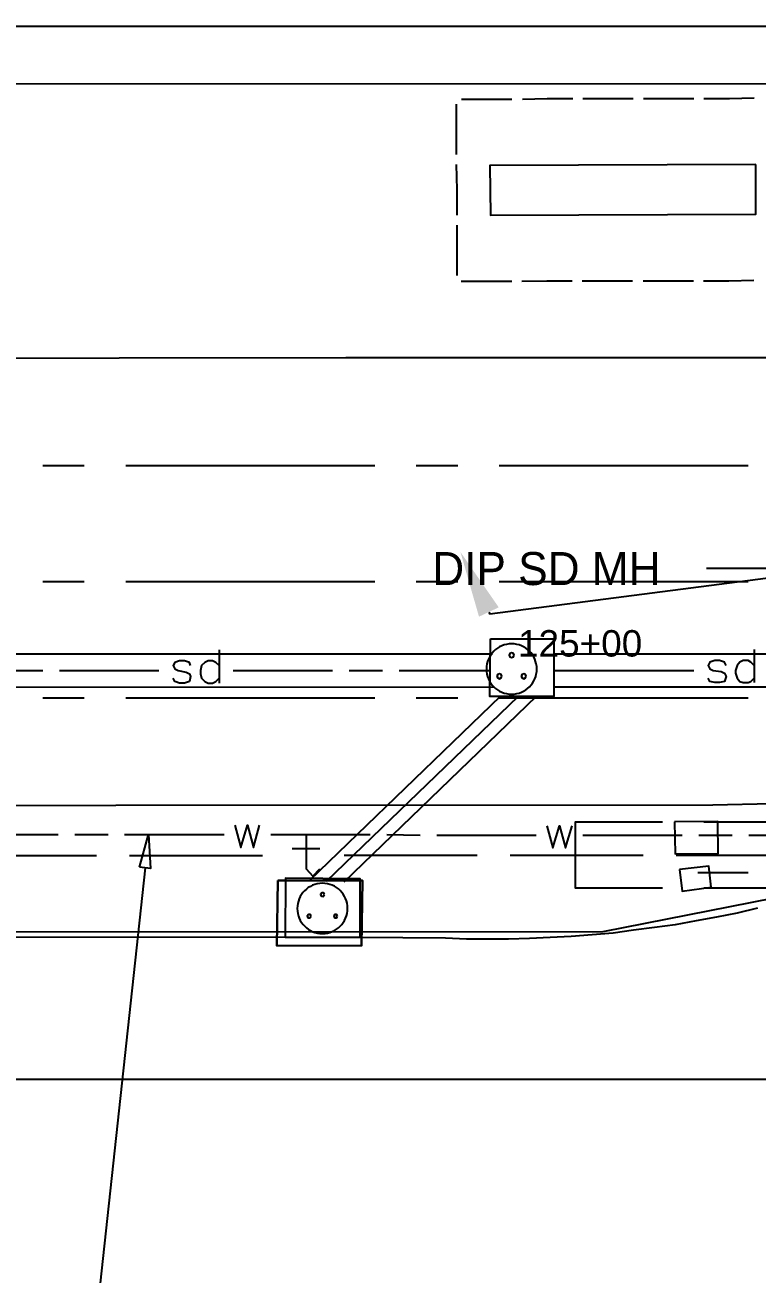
# Model space of a CAD drawing. Header units: feet. Extents: x 0 to 650, y -1 to 437.
# Drawn here: x 227.5 to 271.6, y 222.8 to 298.1 of the extents above; entities that cross this region are included whole.
import ezdxf
from ezdxf import colors
from ezdxf.entities.mleader import LeaderData, LeaderLine
from ezdxf.math import Vec2, Vec3

# ---------------------------------------------------------------- set-up
doc = ezdxf.new("R2010")
doc.units = ezdxf.units.FT
for name, color, linetype in [('AGUA', 5, 'CONTINUOUS'), ('ANOTACION', 8, 'CONTINUOUS'), ('DIGITALIZADO', 7, 'CONTINUOUS'), ('DRENAJE_PLUVIAL', 3, 'CONTINUOUS'), ('EJE_VIA', 7, 'CONTINUOUS'), ('ESTRUCTURAS', 7, 'CONTINUOUS'), ('METRO_RW', 140, 'CONTINUOUS'), ('TELECOM', 30, 'CONTINUOUS'), ('TOPO', 8, 'CONTINUOUS')]:
    doc.layers.add(name, color=color, linetype=linetype)
doc.styles.add('CAD_TEXT', font='Arial')

msp = doc.modelspace()

# ---------------------------------------------------------------- linework, layer by layer
at = {"layer": 'AGUA'}
for p, q in [((223.467, 249.3), (229.467, 249.3)), ((230.467, 249.3), (232.467, 249.3)), ((233.467, 249.3), (239.467, 249.3)), ((242.267, 249.3), (248.267, 249.3)), ((249.267, 249.3), (251.267, 249.267)), ((252.267, 249.267), (258.267, 249.267)), ((261.067, 249.267), (267.067, 249.267)), ((268.067, 249.267), (270.067, 249.267)), ((271.067, 249.267), (277.067, 249.267))]:
    msp.add_line(p, q, dxfattribs=at)
for points in [[(240.1, 249.867), (240.467, 248.533), (240.867, 249.867), (241.233, 248.533), (241.6, 249.867)], [(258.9, 249.833), (259.267, 248.5), (259.667, 249.833), (260.033, 248.5), (260.433, 249.833)], [(199.867, 243.433), (262.3, 243.467), (278.933, 246.733)]]:
    msp.add_lwpolyline(points, dxfattribs=at)
at = {"layer": 'DIGITALIZADO'}
for points in [[(234.367, 247.333), (234.9, 249.3), (235.033, 247.267), (234.367, 247.333)], [(234.7, 247.3), (227.233, 178.333), (227.233, 177.333)]]:
    msp.add_lwpolyline(points, dxfattribs=at)
at = {"layer": 'DRENAJE_PLUVIAL'}
for p, q in [((131.867, 260.167), (255.633, 260.2)), ((239.167, 260.433), (239.167, 258.433)), ((259.333, 260.2), (531.467, 260.333)), ((271.4, 260.467), (271.4, 258.467)), ((226.533, 259.2), (228.533, 259.2)), ((229.533, 259.2), (235.533, 259.2)), ((240, 259.2), (246, 259.2)), ((247, 259.2), (249, 259.2)), ((250, 259.2), (255.467, 259.2)), ((259.333, 259.2), (267.767, 259.2)), ((259.333, 258.2), (531.467, 258.333)), ((131.867, 258.167), (255.7, 258.2)), ((256.1, 257.633), (244.6, 246.533)), ((257.167, 257.633), (245.6, 246.467)), ((258.267, 257.633), (246.667, 246.433)), ((242.7, 246.533), (242.633, 242.6)), ((247.8, 246.533), (242.7, 246.533)), ((247.733, 242.6), (247.8, 246.533))]:
    msp.add_line(p, q, dxfattribs=at)
for points in [[(258.3, 259.285), (258.292, 259.44), (258.269, 259.59), (258.231, 259.736), (258.18, 259.875), (258.116, 260.007), (258.04, 260.132), (257.953, 260.249), (257.855, 260.357), (257.747, 260.454), (257.63, 260.542), (257.505, 260.618), (257.373, 260.681), (257.233, 260.732), (257.088, 260.769), (256.937, 260.792), (256.782, 260.8), (256.627, 260.792), (256.476, 260.769), (256.331, 260.731), (256.192, 260.68), (256.059, 260.616), (255.934, 260.54), (255.818, 260.453), (255.71, 260.355), (255.612, 260.247), (255.525, 260.13), (255.449, 260.005), (255.385, 259.872), (255.334, 259.733), (255.297, 259.588), (255.274, 259.437), (255.267, 259.282), (255.275, 259.127), (255.298, 258.976), (255.335, 258.831), (255.386, 258.692), (255.45, 258.559), (255.526, 258.434), (255.614, 258.318), (255.712, 258.21), (255.82, 258.112), (255.936, 258.025), (256.062, 257.949), (256.194, 257.885), (256.334, 257.834), (256.479, 257.797), (256.63, 257.774), (256.785, 257.767), (256.94, 257.775), (257.09, 257.798), (257.236, 257.835), (257.375, 257.886), (257.507, 257.95), (257.632, 258.026), (257.749, 258.114), (257.857, 258.212), (257.955, 258.32), (258.042, 258.436), (258.118, 258.562), (258.181, 258.694), (258.232, 258.834), (258.269, 258.979), (258.292, 259.13), (258.3, 259.285)], [(255.5, 261.1), (259.333, 261.1), (259.333, 257.633), (255.467, 257.633), (255.5, 261.1)], [(237.433, 259.5), (237.367, 259.667), (237.067, 259.767), (236.767, 259.767), (236.5, 259.667), (236.4, 259.5), (236.5, 259.3), (236.7, 259.2), (237.167, 259.1), (237.367, 259), (237.433, 258.833), (237.367, 258.533), (237.067, 258.433), (236.767, 258.433), (236.5, 258.533), (236.4, 258.733)], [(239.167, 259.5), (238.967, 259.667), (238.767, 259.767), (238.5, 259.767), (238.3, 259.667), (238.1, 259.5), (238.033, 259.2), (238.033, 259), (238.1, 258.733), (238.3, 258.533), (238.5, 258.433), (238.767, 258.433), (238.967, 258.533), (239.167, 258.733)], [(256.933, 260.117), (256.889, 260.223), (256.783, 260.267), (256.677, 260.223), (256.633, 260.117), (256.677, 260.011), (256.783, 259.967), (256.89, 260.011), (256.933, 260.117)], [(269.7, 259.5), (269.6, 259.7), (269.3, 259.8), (269.033, 259.8), (268.733, 259.7), (268.633, 259.5), (268.733, 259.3), (268.933, 259.2), (269.4, 259.133), (269.6, 259.033), (269.7, 258.833), (269.6, 258.533), (269.3, 258.467), (269.033, 258.467), (268.733, 258.533), (268.633, 258.733)], [(271.4, 259.5), (271.2, 259.7), (271.033, 259.8), (270.733, 259.8), (270.533, 259.7), (270.367, 259.5), (270.267, 259.2), (270.267, 259.033), (270.367, 258.733), (270.533, 258.533), (270.733, 258.467), (271.033, 258.467), (271.2, 258.533), (271.4, 258.733)], [(256.2, 258.85), (256.156, 258.956), (256.05, 259), (255.944, 258.956), (255.9, 258.85), (255.944, 258.744), (256.05, 258.7), (256.156, 258.744), (256.2, 258.85)], [(257.667, 258.85), (257.623, 258.956), (257.517, 259), (257.411, 258.956), (257.367, 258.85), (257.411, 258.744), (257.517, 258.7), (257.623, 258.744), (257.667, 258.85)], [(242.7, 246.533), (247.8, 246.533), (247.733, 242.6), (242.633, 242.6), (242.7, 246.533)], [(246.9, 244.854), (246.892, 245.009), (246.868, 245.16), (246.831, 245.305), (246.779, 245.444), (246.715, 245.577), (246.639, 245.702), (246.551, 245.818), (246.453, 245.926), (246.345, 246.023), (246.228, 246.11), (246.102, 246.186), (245.97, 246.249), (245.83, 246.3), (245.685, 246.337), (245.534, 246.359), (245.379, 246.367), (245.224, 246.358), (245.073, 246.335), (244.928, 246.297), (244.789, 246.246), (244.657, 246.182), (244.532, 246.105), (244.415, 246.018), (244.308, 245.919), (244.21, 245.811), (244.123, 245.694), (244.048, 245.569), (243.984, 245.436), (243.934, 245.297), (243.897, 245.151), (243.874, 245.001), (243.867, 244.846), (243.875, 244.691), (243.898, 244.54), (243.936, 244.395), (243.988, 244.256), (244.052, 244.123), (244.128, 243.998), (244.216, 243.882), (244.314, 243.774), (244.422, 243.677), (244.539, 243.59), (244.664, 243.514), (244.797, 243.451), (244.936, 243.4), (245.082, 243.363), (245.233, 243.341), (245.388, 243.333), (245.543, 243.342), (245.693, 243.365), (245.839, 243.403), (245.978, 243.454), (246.11, 243.518), (246.235, 243.595), (246.351, 243.682), (246.459, 243.781), (246.556, 243.889), (246.643, 244.006), (246.719, 244.131), (246.783, 244.264), (246.833, 244.403), (246.87, 244.549), (246.893, 244.699), (246.9, 244.854)], [(245.5, 245.684), (245.439, 245.786), (245.338, 245.791), (245.267, 245.683), (245.328, 245.581), (245.429, 245.576), (245.5, 245.684)], [(244.7, 244.384), (244.639, 244.486), (244.538, 244.491), (244.467, 244.383), (244.528, 244.281), (244.629, 244.276), (244.7, 244.384)], [(246.3, 244.384), (246.239, 244.486), (246.138, 244.491), (246.067, 244.383), (246.128, 244.281), (246.229, 244.276), (246.3, 244.384)]]:
    msp.add_lwpolyline(points, dxfattribs=at)
at = {"layer": 'EJE_VIA'}
for p, q in [((231.033, 264.533), (228.533, 264.533)), ((248.533, 264.533), (233.533, 264.533)), ((253.533, 264.533), (251.033, 264.533)), ((271.033, 264.533), (256.033, 264.533))]:
    msp.add_line(p, q, dxfattribs=at)
for points in [[(253.767, 293.633), (255.3, 293.633), (256.8, 293.633)], [(257.433, 293.633), (258.933, 293.667), (260.467, 293.667)], [(261.067, 293.667), (262.6, 293.667), (264.1, 293.667)], [(264.733, 293.667), (266.233, 293.667), (267.767, 293.667)], [(268.367, 293.667), (269.9, 293.667), (271.4, 293.7)], [(253.467, 290.3), (253.467, 291.8), (253.467, 293.333)], [(253.5, 286.633), (253.5, 288.167), (253.467, 289.7)], [(253.5, 283), (253.5, 284.533), (253.5, 286.033)], [(256.8, 282.633), (255.267, 282.633), (253.733, 282.633)], [(260.433, 282.667), (258.9, 282.667), (257.4, 282.633)], [(264.067, 282.667), (262.567, 282.667), (261.033, 282.667)], [(267.733, 282.667), (266.2, 282.667), (264.7, 282.667)], [(271.367, 282.7), (269.867, 282.667), (268.333, 282.667)], [(271.033, 247), (269.533, 247), (268, 247)]]:
    msp.add_lwpolyline(points, dxfattribs=at)
at = {"layer": 'ESTRUCTURAS'}
for points in [[(271.5, 289.7), (255.467, 289.633), (255.5, 286.633), (271.5, 286.7), (271.5, 289.7)], [(266.6, 250.067), (266.633, 248.133), (269.233, 248.167), (269.2, 250.1), (266.6, 250.067)], [(266.9, 247.2), (267.067, 245.9), (268.8, 246.133), (268.667, 247.4), (266.9, 247.2)]]:
    msp.add_lwpolyline(points, dxfattribs=at)
at = {"layer": 'METRO_RW'}
for p, q in [((332.8, 294.567), (131.867, 294.5)), ((231.033, 271.533), (228.533, 271.533)), ((248.533, 271.533), (233.533, 271.533)), ((253.533, 271.533), (251.033, 271.533)), ((271.033, 271.533), (256.033, 271.533)), ((231.033, 264.533), (228.533, 264.533)), ((248.533, 264.533), (233.533, 264.533)), ((253.533, 264.533), (251.033, 264.533)), ((271.033, 264.533), (256.033, 264.533)), ((231.033, 257.533), (228.533, 257.533)), ((248.533, 257.533), (233.533, 257.533)), ((253.533, 257.533), (251.033, 257.533)), ((271.033, 257.533), (256.033, 257.533)), ((331.767, 234.567), (131.867, 234.5))]:
    msp.add_line(p, q, dxfattribs=at)
at = {"layer": 'TELECOM'}
for p, q in [((268.367, 250.067), (273.367, 250.067)), ((243.567, 248.467), (245.233, 248.467)), ((220.633, 248.033), (231.767, 248.033)), ((233.767, 248.033), (241.767, 248.033)), ((246.7, 248.067), (254.7, 248.067)), ((256.7, 248.067), (264.7, 248.067)), ((266.7, 248.067), (274.7, 248.067)), ((273.367, 246.067), (268.367, 246.067))]:
    msp.add_line(p, q, dxfattribs=at)
for points in [[(265.867, 246.067), (260.633, 246.067), (260.633, 250.067), (265.867, 250.067)], [(244.4, 249.3), (244.4, 247.233), (244.8, 246.8), (245.233, 247.233)]]:
    msp.add_lwpolyline(points, dxfattribs=at)
at = {"layer": 'TOPO'}
for points in [[(131.867, 298.067), (145, 298.1), (179.433, 298.067), (217.433, 298.033), (252.2, 298.033), (283.467, 298.033), (292.9, 298.1), (295.367, 298.067), (296.933, 298), (296.833, 289.6), (296.867, 288.8)], [(296.933, 284.3), (296.867, 278.067), (293.733, 278.1), (291.067, 278.067), (280.4, 278.1), (275.933, 278.033), (246.8, 278.033), (219.467, 278), (191.333, 278), (163.433, 278.033), (131.933, 278.033)], [(131.867, 251.033), (132.4, 251.033), (167.133, 251), (197.233, 251.033), (232.933, 251.067), (268.9, 251.1), (272.467, 251.167)], [(247.667, 243.1), (247.667, 246.633), (243.167, 246.667), (243.133, 243.1)], [(271.6, 244.867), (270.367, 244.567), (269.133, 244.333), (267.9, 244.1), (266.633, 243.867), (265.4, 243.7), (264.133, 243.533), (262.9, 243.367), (261.633, 243.267), (260.367, 243.167), (259.1, 243.1), (257.867, 243.033), (256.6, 243), (255.333, 243), (254.067, 243), (252.8, 243.067), (247.667, 243.1), (243.133, 243.1), (209.7, 243.133)]]:
    msp.add_lwpolyline(points, dxfattribs=at)

# ---------------------------------------------------------------- texts
at = {"layer": 'ANOTACION', "style": 'CAD_TEXT'}
msp.add_text('125+00', height=1.5927, dxfattribs=at).set_placement((257.167, 260.033))

# ---------------------------------------------------------------- leaders
at = {"layer": 'ANOTACION'}
ml = msp.add_multileader_mtext('Standard', dxfattribs=at)
ml.set_content('DIP SD MH')
ml.set_leader_properties(linetype='ByLayer')
ml.build(insert=Vec2(0, 0))
ctx = ml.context
ctx.base_point, ctx.char_height = Vec3(250, 265.338), 1.9909
notes = []
notes.append((ctx, [(0, (1, 1, 0), (276.514, 265.338), (-1, 0), 8, [(0, [(253.7, 266.333), (255.467, 262.6)], 0, [])])]))
ctx.mtext.insert = Vec3(252, 266.333)
for ctx, leaders in notes:
    for number, flags, end, landing, length, lines in leaders:
        leader = LeaderData()
        leader.index, (leader.has_last_leader_line, leader.has_dogleg_vector, leader.attachment_direction) = number, flags
        leader.last_leader_point, leader.dogleg_vector, leader.dogleg_length = Vec3(end), Vec3(landing), length
        for number, points, colour, breaks in lines:
            line = LeaderLine()
            line.index, line.vertices, line.color, line.breaks = number, Vec3.list(points), colors.encode_raw_color(colour), breaks
            leader.lines.append(line)
        ctx.leaders.append(leader)

doc.saveas('drawing.dxf')
